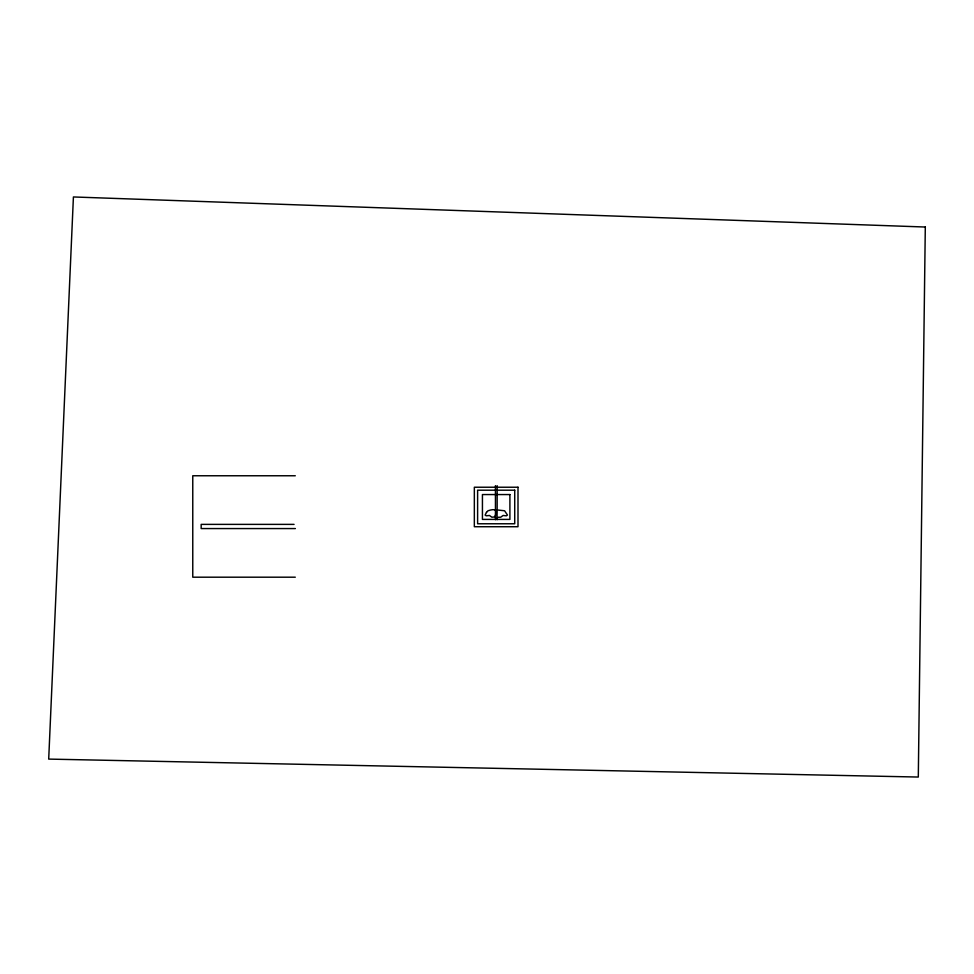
<?xml version="1.0" encoding="UTF-8"?>
<svg xmlns="http://www.w3.org/2000/svg" width="974" height="974" viewBox="0 0 974 974"><rect width="100%" height="100%" fill="white"/><g stroke="black" fill="none" stroke-linecap="round" stroke-linejoin="round"><path stroke-width="1.46" d="M295.292 475.762L192.767 475.762L192.767 577.192L295.292 577.192M294.063 524.377L201.168 524.377L201.168 528.565L295.378 528.565M497.154 485.661L497.154 510.352M497.154 518.058L497.154 519.678M495.449 485.661L495.449 519.678M925.3 227.027L918.299 777.045L48.7 759.099L73.415 196.955L925.3 227.027M497.154 509.95L497.044 517.328L500.685 517.206L503.132 515.477L506.358 515.818L507.454 515.063L504.593 510.778L497.154 509.95M486.489 512.373L485.137 515.063L486.245 515.818L489.459 515.477L491.907 517.206L494.768 516.914C498.201 509.621 494.987 508.367 487.998 510.778L486.489 512.373M517.998 487.231L474.338 487.231L474.338 526.727L517.998 526.727L517.998 487.231M514.722 490.19L477.613 490.19L477.613 523.769L514.722 523.769L514.722 490.19M509.901 494.561L482.434 494.561L482.434 519.41L509.901 519.41L509.901 494.561"/></g></svg>
